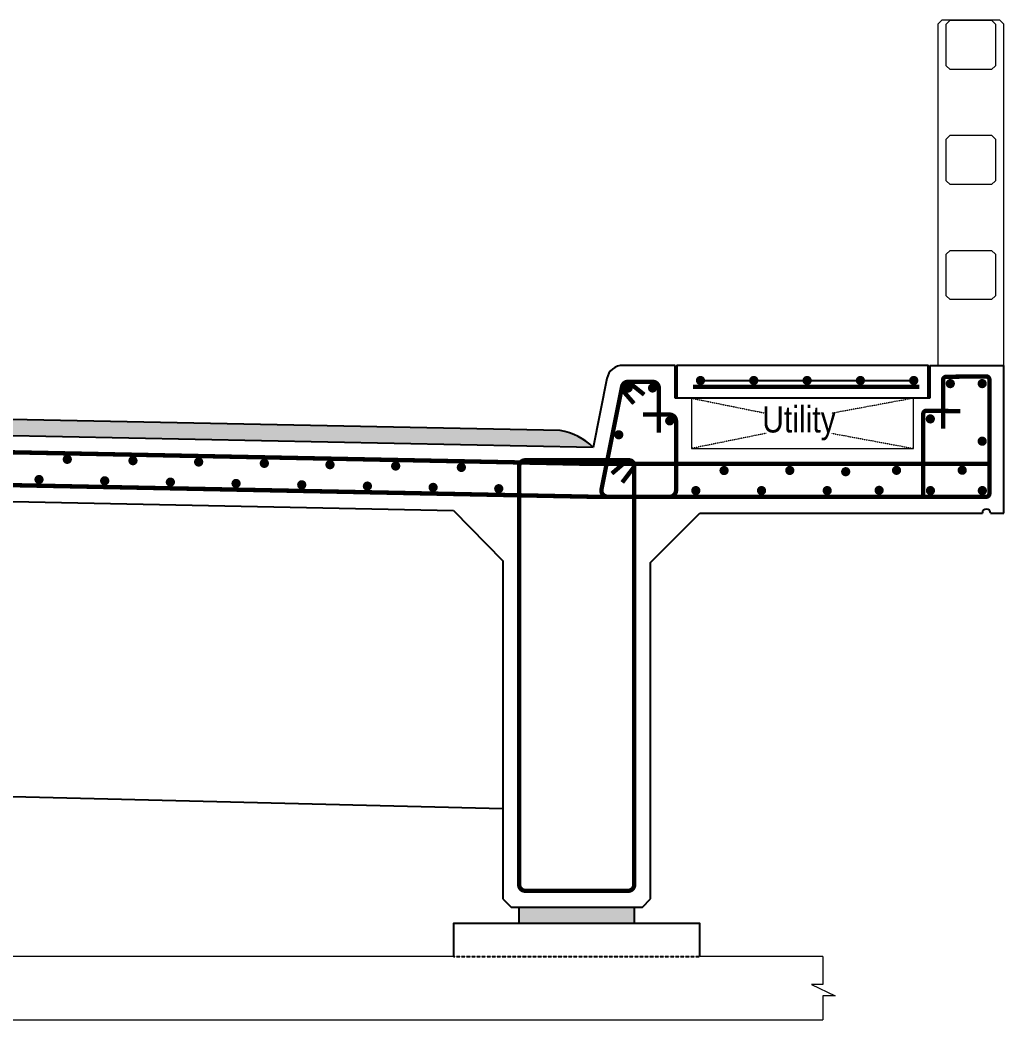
# Model space of a CAD drawing. Header units: millimetres. Extents: x 95937 to 362296, y -118999 to 39765.
# Drawn here: x 103459 to 106453, y 18772 to 21865 of the extents above; entities that cross this region are included whole.
import ezdxf

# ---------------------------------------------------------------- set-up
doc = ezdxf.new("R2010")
doc.units = ezdxf.units.MM
doc.header["$LTSCALE"] = 0.2
doc.linetypes.add('DASHED2', pattern=[0.375, 0.25, -0.125])
doc.linetypes.add('HIDDEN', pattern=[9.525, 6.35, -3.175])
for name, color, linetype in [('Bearing  peat', 241, 'Continuous'), ('Deck', 21, 'Continuous'), ('Deck Slab', 200, 'Continuous'), ('Girder Line', 200, 'Continuous'), ('Hatching', 35, 'Continuous')]:
    doc.layers.add(name, color=color, linetype=linetype)
for name, color, linetype, lineweight in [('Ber', 12, 'Continuous', 35), ('Ber Dot', 12, 'Continuous', 30), ('Concrete', 4, 'Continuous', 20), ('duct', 151, 'Continuous', 13), ('hatch', 35, 'Continuous', 0), ('Railing', 6, 'Continuous', 13), ('Section Marks', 7, 'Continuous', 15), ('Structue', 7, 'Continuous', 25), ('Text_Normal @ 40', 7, 'Continuous', 25)]:
    doc.layers.add(name, color=color, linetype=linetype, lineweight=lineweight)
doc.styles.add('SWIS_R_N', font='swissc.ttf', dxfattribs={"height": 2})

# ---------------------------------------------------------------- blocks, each defined once
blk = doc.blocks.new('*U112')
at = {"layer": 'Ber Dot', "ltscale": 20, "const_width": 14}
blk.add_lwpolyline([(-7, 0, 1), (7, 0, 1)], format="xyb", close=True, dxfattribs=at)
blk = doc.blocks.new('*U108')
at = {"layer": 'Railing', "color": 0, "linetype": 'ByBlock', "lineweight": -2, "transparency": 16777216}
for p in [(105529.4, 20768.8), (105691.7, 20768.8), (105854.1, 20768.8), (106016.4, 20768.8), (106178.8, 20768.8)]:
    blk.add_blockref('*U112', p, dxfattribs=at)

msp = doc.modelspace()

# ---------------------------------------------------------------- hatches: boundary and pattern name
at = {"layer": 'hatch'}
h = msp.add_hatch(dxfattribs=at)
h.set_pattern_fill('AR-CONC', color=256, scale=0.5, style=0)
h.set_pattern_definition([(50, (90965.605, 8632.714), (91.09233, -7.96954), [9.525, -104.775]), (355, (90965.6, 8632.71), (-17.6217, 95.5284), [7.62, -83.8203]), (100.45144, (90973.2, 8632.05), (73.47062, 87.55888), [8.095, -89.0451]), (46.1842, (90965.6, 8658.11), (135.5395, -21.02116), [14.2875, -157.1625]), (96.63556, (90976.9, 8656.36), (118.7021, 123.7131), [12.1425, -133.5678]), (351.18415, (90965.6, 8658.11), (118.7021, 123.7131), [11.43, -125.7299]), (21, (90978.305, 8651.764), (75.8072, -51.1326), [9.525, -104.775]), (326, (90978.3, 8651.76), (30.901, 92.094), [7.62, -83.82]), (71.45144, (90984.62, 8647.5), (106.7082, 40.9614), [8.095, -89.04497]), (37.5, (90965.605, 8632.714), (1.5443, 42.27752), [0, -82.804, 0, -85.09, 0, -84.1375]), (7.5, (90965.605, 8632.714), (33.40983, 50.09029), [0, -48.514, 0, -80.899, 0, -32.0675]), (327.5, (90937.284, 8632.714), (67.7953, -2.86437), [0, -31.75, 0, -99.06, 0, -131.445]), (317.5, (90924.584, 8632.714), (74.0646, 12.71325), [0, -41.275, 0, -65.786, 0, -93.345])])
h.paths.add_polyline_path([(101552.6, 20687.9), (98002.6, 20616.9, 0.158025), (97902.6, 20564.9), (97902.6, 20564.9), (101552.6, 20637.9), (105202.6, 20564.9, 0.158069), (105102.6, 20616.9)])
at = {"layer": 'Hatching', "linetype": 'Continuous', "ltscale": 0.1}
msp.add_hatch(color=256, dxfattribs=at).paths.add_polyline_path([(104977.6, 19165.9), (105327.6, 19165.9), (105327.6, 19115.9), (104977.6, 19115.9)])

# ---------------------------------------------------------------- linework, layer by layer
at = {"layer": 'Bearing  peat', "linetype": 'Continuous'}
msp.add_lwpolyline([(104977.6, 19165.9), (105327.6, 19165.9), (105327.6, 19115.9), (104977.6, 19115.9)], close=True, dxfattribs=at)
msp.add_lwpolyline([(105527.6, 19015.9), (105527.6, 19115.9), (104777.6, 19115.9), (104777.6, 19015.9)], dxfattribs=at)
at = {"layer": 'Ber', "ltscale": 20, "const_width": 13.3}
for points in [[(106267.9, 20622.4), (106267.9, 20770.1, -0.410646), (106277.8, 20780.1), (106398.9, 20781.3, -0.41779), (106409.1, 20771.3), (106409.1, 20424.9, -0.414214), (106399.1, 20414.9), (106207.6, 20414.9), (106207.6, 20666.8, -0.417911), (106217.8, 20676.8), (106320.8, 20675.4)], [(105354.6, 20664.9), (105435.7, 20664.9, -0.414214), (105455, 20645.6), (105455, 20434.2, -0.414214), (105435.7, 20414.9), (105247.1, 20414.9, -0.473285), (105228.2, 20438), (105290.5, 20749.4, -0.357511), (105309.4, 20764.9), (105383.3, 20764.9, -0.414214), (105402.6, 20745.6), (105402.6, 20610.3)], [(105259.7, 20485.6), (105303.3, 20522.9, -0.857399), (105324.5, 20502.2), (105291.3, 20458.5)]]:
    msp.add_lwpolyline(points, format="xyb", dxfattribs=at)
for points in [[(105358.2, 20725.8), (105310.4, 20764), (105300.8, 20762.9), (105295.8, 20759.3), (105291.9, 20753.7), (105291.2, 20749.8), (105291.1, 20744.7), (105291.1, 20740.3), (105326.9, 20698.7)], [(105506.7, 20749.2), (106196.1, 20749.2)], [(96702.6, 20514.9), (97902.6, 20514.9), (101552.6, 20587.9), (105202.6, 20514.9), (106402.6, 20514.9)], [(96702.6, 20414.9), (97902.6, 20414.9), (101552.6, 20487.9), (105202.6, 20414.9), (106402.6, 20414.9)]]:
    msp.add_lwpolyline(points, dxfattribs=at)
msp.add_lwpolyline([(104977.6, 19233.9), (104977.6, 20507.9, -0.414214), (104995.6, 20525.9), (105309.6, 20525.9, -0.414214), (105327.6, 20507.9), (105327.6, 19233.9, -0.414214), (105309.6, 19215.9), (104995.6, 19215.9, -0.414214)], format="xyb", close=True, dxfattribs=at)
at = {"layer": 'Ber Dot', "ltscale": 20, "const_width": 14}
for points in [[(105302.2, 20745.9, 1), (105316.2, 20746, 1)], [(105390.5, 20745.9, -1), (105376.5, 20746, -1)], [(106283, 20759.3, 1), (106297, 20759.3, 1)], [(106394.2, 20759.3, -1), (106380.2, 20759.3, -1)], [(106222.2, 20651.8, 1), (106236.2, 20651.9, 1)], [(105442.8, 20645.9, -1), (105428.8, 20645.9, -1)], [(105273.7, 20603.6, 1), (105287.7, 20603.6, 1)], [(106394.2, 20584, -1), (106380.2, 20584, -1)], [(103594.7, 20529, 1), (103608.7, 20528.8, 1)], [(103794.6, 20524.9, 1), (103808.6, 20524.7, 1)], [(103994.6, 20520.9, 1), (104008.6, 20520.6, 1)], [(104194.6, 20516.8, 1), (104208.6, 20516.5, 1)], [(104394.5, 20512.7, 1), (104408.5, 20512.4, 1)], [(104594.5, 20508.6, 1), (104608.5, 20508.3, 1)], [(104794.4, 20504.5, 1), (104808.4, 20504.2, 1)], [(105594.3, 20494.8, 1), (105608.3, 20494.8, 1)], [(105794.3, 20495.1, 1), (105808.3, 20495.1, 1)], [(106119.3, 20495.4, 1), (106133.3, 20495.4, 1)], [(106319.3, 20495.7, 1), (106333.3, 20495.7, 1)], [(103508.6, 20467.6, 1), (103522.6, 20467.3, 1)], [(103708.6, 20463.6, 1), (103722.6, 20463.3, 1)], [(105964.6, 20491.2, 1), (105978.6, 20491.2, 1)], [(103908.5, 20459.6, 1), (103922.5, 20459.3, 1)], [(104108.5, 20455.6, 1), (104122.5, 20455.3, 1)], [(104308.5, 20451.6, 1), (104322.5, 20451.3, 1)], [(104508.4, 20447.6, 1), (104522.4, 20447.3, 1)], [(104708.4, 20443.6, 1), (104722.4, 20443.3, 1)], [(104908.3, 20439.6, 1), (104922.3, 20439.3, 1)], [(105508.3, 20433.7, 1), (105522.3, 20433.7, 1)], [(105708.3, 20433.7, 1), (105722.3, 20433.7, 1)], [(105908.3, 20433.7, 1), (105922.3, 20433.7, 1)], [(106066.4, 20434.5, 1), (106080.4, 20434.5, 1)], [(106222.6, 20433.7, 1), (106236.6, 20433.7, 1)], [(106380.6, 20433.7, 1), (106394.6, 20433.7, 1)]]:
    msp.add_lwpolyline(points, format="xyb", close=True, dxfattribs=at)
at = {"layer": 'Concrete', "linetype": 'Continuous'}
for points in [[(104777.6, 19015.9), (103127.6, 19015.9)], [(105902.4, 19015.9), (105527.6, 19015.9)]]:
    msp.add_lwpolyline(points, dxfattribs=at)
at = {"layer": 'Deck', "ltscale": 20}
for p in [(106227.6, 20814.9), (106452.6, 20814.9)]:
    msp.add_line(p, (106452.6, 20814.9), dxfattribs=at)
at = {"layer": 'Deck Slab'}
for p, q in [((105452.6, 20814.9), (105293.6, 20814.9)), ((105452.6, 20714.9), (105452.6, 20814.9)), ((106227.6, 20814.9), (106227.6, 20714.9)), ((106227.6, 20814.9), (106227.6, 20814.9)), ((106452.6, 20364.9), (106452.6, 20814.9)), ((105244.5, 20774.7), (105202.6, 20564.9)), ((106227.6, 20714.9), (105452.6, 20714.9)), ((105202.6, 20564.9), (101552.6, 20637.9)), ((103127.5, 20406.4), (104777.6, 20373.4)), ((104777.6, 20373.4), (104927.6, 20220.4)), ((105377.6, 20214.9), (105527.6, 20364.9)), ((105527.6, 20364.9), (106387.6, 20364.9)), ((106412.6, 20364.9), (106452.6, 20364.9)), ((104927.6, 20220.4), (104927.6, 19190.9)), ((105377.6, 19190.9), (105377.6, 20214.9)), ((104927.6, 19190.9), (104952.6, 19165.9)), ((105352.6, 19165.9), (105377.6, 19190.9)), ((104952.6, 19165.9), (105352.6, 19165.9))]:
    msp.add_line(p, q, dxfattribs=at)
msp.add_lwpolyline([(106222.6, 20714.9), (106222.6, 20814.9), (105457.6, 20814.9), (105457.6, 20714.9)], dxfattribs=at)
msp.add_lwpolyline([(105202.6, 20564.9, 0.158069), (105102.6, 20616.9), (105102.6, 20616.9), (101552.6, 20687.9), (98002.6, 20616.9), (98002.6, 20616.9), (98002.6, 20616.9, 0.158066), (97902.6, 20564.9)], format="xyb", dxfattribs=at)
for centre, radius, start, end in [((105293.6, 20764.9), 50, 90, 168.6901), ((106400.1, 20364.9), 12.5, 0, 180)]:
    msp.add_arc(centre, radius, start, end, dxfattribs=at)
at = {"layer": 'Defpoints', "ltscale": 20}
msp.add_line((105529.4, 20768.8), (106178.8, 20768.8), dxfattribs=at)
at = {"layer": 'duct', "linetype": 'DASHED2', "ltscale": 0.2}
for p, q in [((105502.6, 20714.9), (105729.8, 20668.9)), ((106177.6, 20714.9), (105929, 20668.9)), ((105729.8, 20608.1), (105502.6, 20562.1)), ((105929, 20608.1), (106177.6, 20562.1))]:
    msp.add_line(p, q, dxfattribs=at)
at = {"layer": 'duct'}
msp.add_lwpolyline([(105502.6, 20714.9), (105502.6, 20562.1), (106177.6, 20562.1), (106177.6, 20714.9)], dxfattribs=at)
at = {"layer": 'Girder Line'}
msp.add_lwpolyline([(102977.6, 19513.9), (104927.6, 19465.9)], dxfattribs=at)
at = {"layer": 'Railing'}
for p, q in [((106264.6, 21864.9), (106252.6, 21852.9)), ((106252.6, 21852.9), (106252.6, 20814.9)), ((106440.6, 21864.9), (106264.6, 21864.9)), ((106277.6, 21852.9), (106289.6, 21864.9)), ((106277.6, 21726.9), (106277.6, 21852.9)), ((106289.6, 21864.9), (106415.6, 21864.9)), ((106415.6, 21864.9), (106427.6, 21852.9)), ((106427.6, 21852.9), (106427.6, 21726.9)), ((106452.6, 21852.9), (106440.6, 21864.9)), ((106452.6, 20814.9), (106452.6, 21852.9)), ((106289.6, 21714.9), (106277.6, 21726.9)), ((106415.6, 21714.9), (106289.6, 21714.9)), ((106427.6, 21726.9), (106415.6, 21714.9)), ((106277.6, 21502.9), (106289.6, 21514.9)), ((106277.6, 21376.9), (106277.6, 21502.9)), ((106289.6, 21514.9), (106415.6, 21514.9)), ((106415.6, 21514.9), (106427.6, 21502.9)), ((106427.6, 21502.9), (106427.6, 21376.9)), ((106289.6, 21364.9), (106277.6, 21376.9)), ((106427.6, 21376.9), (106415.6, 21364.9)), ((106415.6, 21364.9), (106289.6, 21364.9)), ((106277.6, 21152.9), (106289.6, 21164.9)), ((106289.6, 21164.9), (106415.6, 21164.9)), ((106415.6, 21164.9), (106427.6, 21152.9)), ((106277.6, 21026.9), (106277.6, 21152.9)), ((106427.6, 21152.9), (106427.6, 21026.9)), ((106289.6, 21014.9), (106277.6, 21026.9)), ((106415.6, 21014.9), (106289.6, 21014.9)), ((106427.6, 21026.9), (106415.6, 21014.9))]:
    msp.add_line(p, q, dxfattribs=at)
at = {"layer": 'Section Marks', "linetype": 'Continuous'}
for points in [[(105902.4, 19015.9), (105902.4, 18930.9), (105867, 18930.9), (105939.4, 18896.2), (105902.4, 18896.2), (105902.4, 18822.9)], [(97202.7, 18822.9), (102713.9, 18822.9), (102713.9, 18881.2), (102797.7, 18771.8), (102797.7, 18823.3), (105902.4, 18822.9)]]:
    msp.add_lwpolyline(points, dxfattribs=at)
at = {"layer": 'Structue', "linetype": 'HIDDEN', "ltscale": 0.5}
msp.add_lwpolyline([(104777.6, 19015.9), (105527.6, 19015.9)], dxfattribs=at)

# ---------------------------------------------------------------- block references
at = {"layer": 'Railing'}
msp.add_blockref('*U108', (0, 0), dxfattribs=at)

# ---------------------------------------------------------------- texts
at = {"layer": 'Text_Normal @ 40', "insert": (105829.4, 20638.5), "char_height": 80, "attachment_point": 5, "style": 'SWIS_R_N'}
msp.add_mtext('Utility', dxfattribs=at)

doc.saveas('drawing.dxf')
